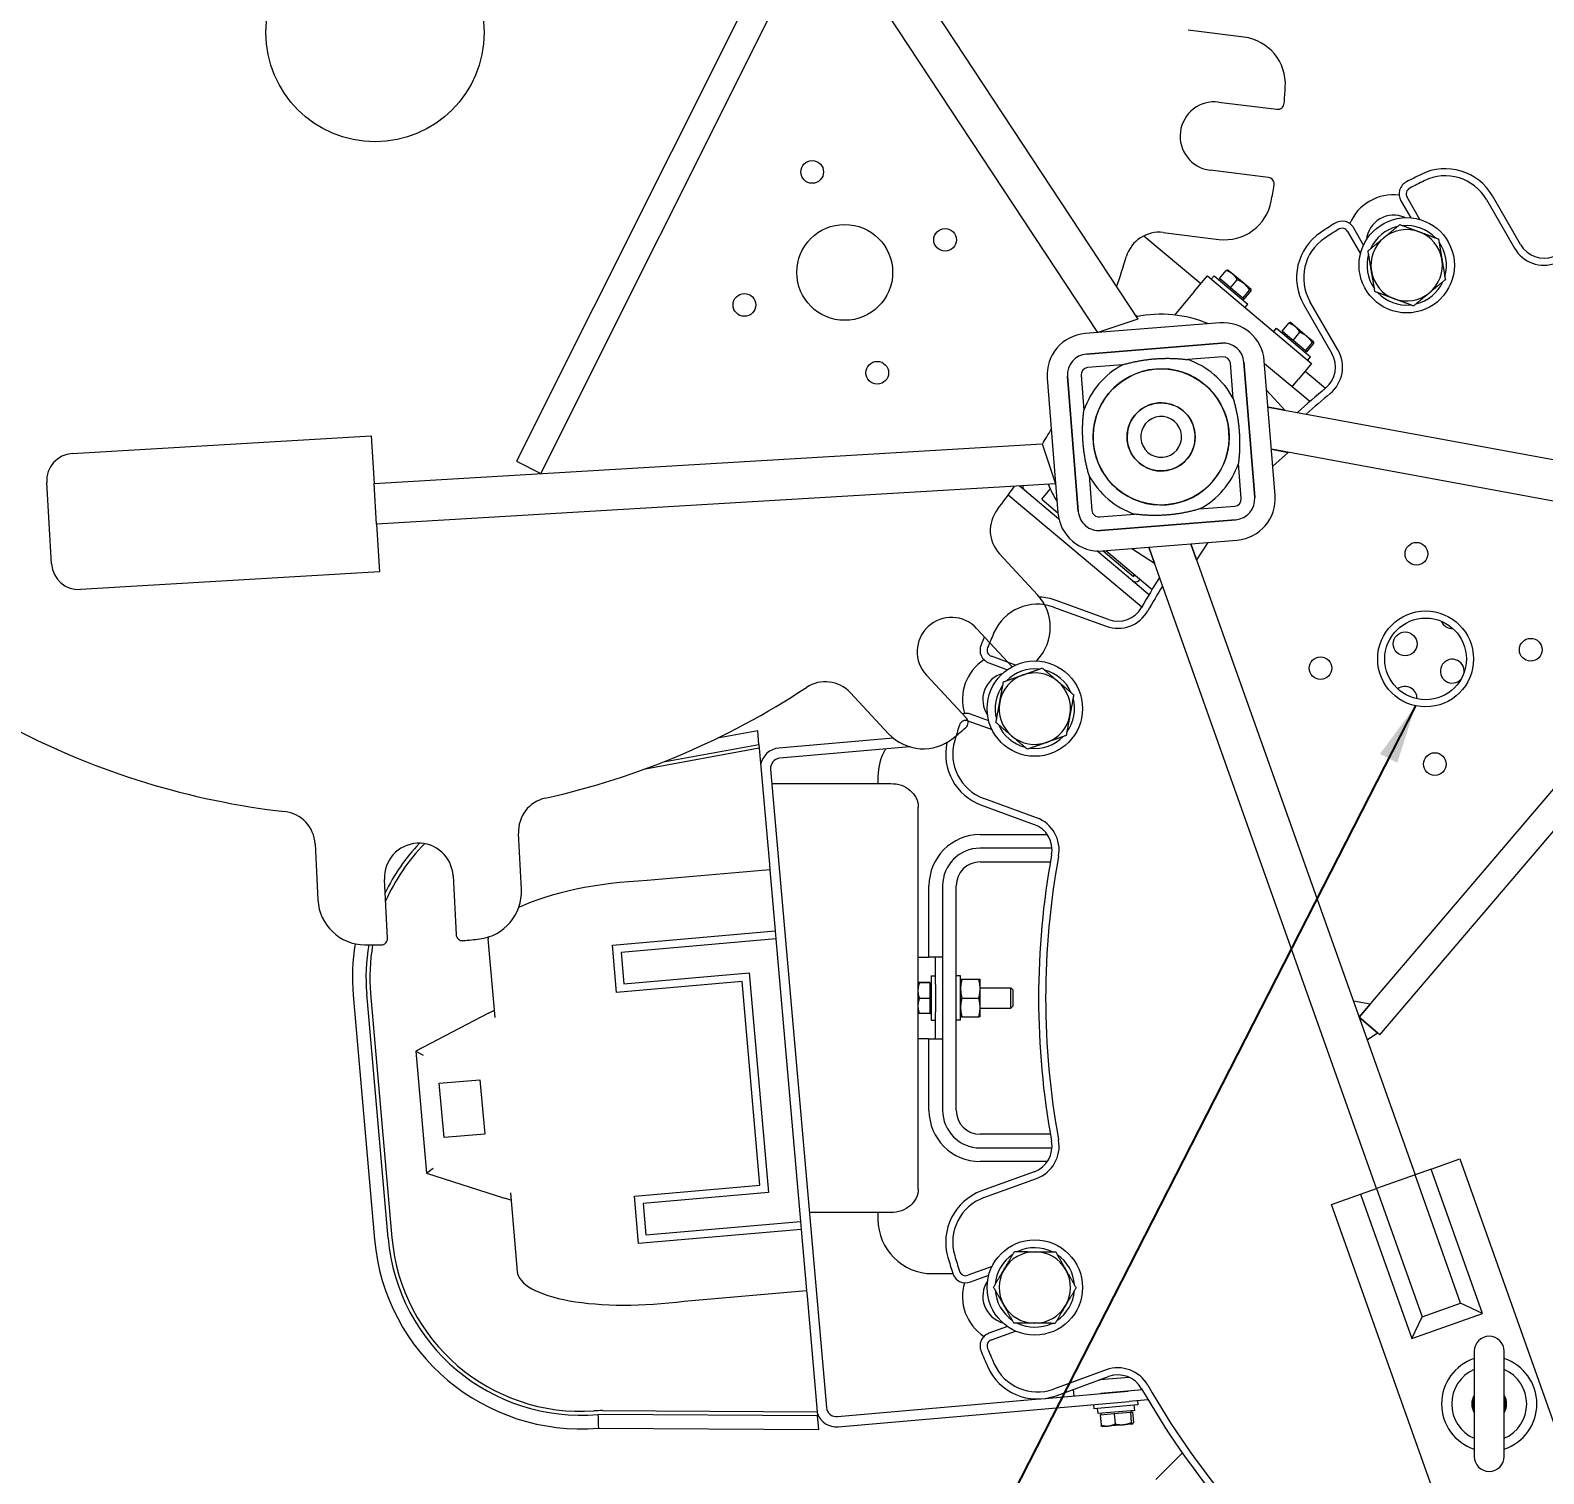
# Model space of a CAD drawing. Header units: inches. Extents: x 14 to 368, y 5 to 236.
# Drawn here: x 41.94 to 69.73, y 177.43 to 203.92 of the extents above; entities that cross this region are included whole.
import ezdxf

# ---------------------------------------------------------------- set-up
doc = ezdxf.new("R2010")
doc.units = ezdxf.units.IN
doc.header["$LTSCALE"] = 11
doc.header["$MEASUREMENT"] = 0
for name, color, linetype, lineweight in [('Dimension (ANSI)', 7, 'Continuous', 25), ('Symbol (ANSI)', 7, 'Continuous', 25), ('Visible', 7, 'Continuous', 18)]:
    doc.layers.add(name, color=color, linetype=linetype, lineweight=lineweight)
doc.styles.add('MEMCOR Medium', font='arial.ttf')
doc.dimstyles.new('Default (ANSI)', dxfattribs={"dimscale": 11, "dimtxt": 0.15, "dimasz": 0.098425, "dimexe": 0.125, "dimexo": 0.0625, "dimgap": 0.031496, "dimtad": 0, "dimtih": 1, "dimtoh": 1, "dimdec": 4, "dimrnd": 1e-08, "dimzin": 3, "dimdsep": 46, "dimlunit": 5, "dimtxsty": 'MEMCOR Medium', "dimcen": 0.09, "dimdle": 0.393701, "dimclrd": 256, "dimclre": 256, "dimclrt": 256, "dimadec": 0, "dimazin": 1, "dimtfac": 0.8, "dimtofl": 0, "dimtmove": 0, "dimatfit": 3, "dimfxl": 1, "dimfrac": 1, "dimtolj": 1, "dimtzin": 4, "dimlwd": -1, "dimlwe": -1, "dimarcsym": 0})
doc.dimstyles.new('Default (ANSI)$7', dxfattribs={"dimscale": 11, "dimtxt": 0.15, "dimasz": 0.098425, "dimexe": 0.125, "dimexo": 0.0625, "dimgap": 0.031496, "dimtad": 0, "dimtih": 1, "dimtoh": 1, "dimdec": 4, "dimrnd": 1e-08, "dimzin": 3, "dimdsep": 46, "dimlunit": 5, "dimtxsty": 'MEMCOR Medium', "dimcen": 0.09, "dimdle": 0.393701, "dimclrd": 256, "dimclre": 256, "dimclrt": 256, "dimadec": 0, "dimazin": 1, "dimtfac": 0.8, "dimtofl": 0, "dimtmove": 0, "dimatfit": 3, "dimfxl": 1, "dimfrac": 1, "dimtolj": 1, "dimtzin": 4, "dimlwd": -1, "dimlwe": -1, "dimarcsym": 0})

# ---------------------------------------------------------------- blocks, each defined once
blk = doc.blocks.new('*D26')
at = {"layer": 'Defpoints', "color": 0, "transparency": 16777216}
for p in [(84.92, 222.192), (62.545, 196.593)]:
    blk.add_point(p, dxfattribs=at)
at = {"layer": 'Dimension (ANSI)', "transparency": 16777216}
for p, q in [((91.865, 230.138), (85.633, 223.008)), ((93.32, 230.138), (91.865, 230.138))]:
    blk.add_line(p, q, dxfattribs=at)
blk.add_solid([(85.497, 223.126), (85.769, 222.889), (84.92, 222.192)], dxfattribs=at)
at = {"layer": 'Dimension (ANSI)', "transparency": 16777216, "char_height": 1.65, "attachment_point": 1, "style": 'MEMCOR Medium'}
for s, insert in [('\\A1; \\fArial|b0|i0;R34 in', (107.875, 232.171)), ('\\A1;[R863.6 mm]{\\P\\fArial|b0|i0;RADIAL CLEARANCE REQUIRED}', (93.667, 229.792))]:
    blk.add_mtext(s, dxfattribs=dict(at, insert=insert))

msp = doc.modelspace()

# ---------------------------------------------------------------- linework, layer by layer
at = {"layer": 'Visible'}
for p, q in [((55.406316, 209.04141), (62.281943, 198.613088)), ((61.545172, 198.368029), (54.780164, 208.628573)), ((56.022635, 206.289932), (50.873004, 196.007359)), ((51.320073, 195.783462), (56.469704, 206.066035)), ((64.225735, 203.791299), (63.205552, 203.917175)), ((63.762774, 202.599018), (64.832734, 202.467)), ((64.678438, 201.216483), (63.608478, 201.348501)), ((67.110383, 200.788131), (67.290385, 200.476358)), ((67.45839, 200.445365), (67.222967, 200.853131)), ((68.679139, 200.810966), (69.193098, 199.920762)), ((69.305682, 199.985762), (68.791722, 200.875966)), ((62.392278, 200.145344), (63.43685, 199.268845)), ((62.747561, 200.205323), (63.767744, 200.079447)), ((66.131775, 200.223131), (66.367198, 199.815365)), ((66.42436, 199.976358), (66.244358, 200.288131)), ((63.314938, 199.123556), (63.555983, 199.410822)), ((63.555983, 199.410822), (65.471094, 197.803853)), ((63.627992, 199.3504), (63.679415, 199.411684)), ((63.679415, 199.411684), (64.301443, 198.88974)), ((63.791242, 199.35049), (63.77517, 199.331336)), ((63.780158, 199.35979), (63.904154, 199.507562)), ((63.881222, 199.274988), (63.780158, 199.35979)), ((63.982285, 199.190186), (63.881222, 199.274988)), ((63.93137, 199.517487), (63.929843, 199.517757)), ((64.021349, 199.441986), (63.93137, 199.517487)), ((63.982285, 199.190186), (64.10628, 199.337957)), ((64.235584, 199.262222), (64.021349, 199.441986)), ((64.360863, 199.1571), (64.235584, 199.262222)), ((63.314938, 199.123556), (62.952078, 198.691116)), ((64.095456, 199.095224), (63.982285, 199.190186)), ((64.208627, 199.000262), (64.095456, 199.095224)), ((64.221759, 198.989243), (64.205687, 198.970089)), ((64.208627, 199.000262), (64.332623, 199.148034)), ((64.220735, 198.990102), (64.208627, 199.000262)), ((64.232843, 198.979943), (64.220735, 198.990102)), ((64.232843, 198.979943), (64.356838, 199.127714)), ((64.361887, 199.156241), (64.360863, 199.1571)), ((64.361887, 199.156241), (64.362417, 199.154783)), ((64.25002, 198.828457), (64.301443, 198.88974)), ((65.32762, 198.875966), (65.84158, 197.985762)), ((65.954163, 198.050762), (65.440204, 198.940966)), ((63.783854, 198.546902), (61.311733, 198.349377)), ((62.281943, 198.613088), (61.545172, 198.368029)), ((62.224282, 198.700544), (62.270531, 198.661736)), ((64.777058, 198.386219), (64.828481, 198.447503)), ((64.828481, 198.447503), (65.450509, 197.925559)), ((64.929225, 198.395609), (65.05322, 198.54338)), ((65.080437, 198.553306), (65.078909, 198.553575)), ((65.170416, 198.477804), (65.080437, 198.553306)), ((65.384651, 198.29804), (65.170416, 198.477804)), ((61.336616, 197.97517), (63.818706, 198.173492)), ((63.818706, 198.173492), (61.336616, 197.97517)), ((64.940309, 198.386308), (64.924237, 198.367154)), ((65.030288, 198.310807), (64.929225, 198.395609)), ((65.131352, 198.226004), (65.030288, 198.310807)), ((65.131352, 198.226004), (65.255347, 198.373776)), ((65.244523, 198.131042), (65.131352, 198.226004)), ((65.357694, 198.036081), (65.481689, 198.183852)), ((65.38191, 198.015761), (65.505905, 198.163533)), ((65.50993, 198.192919), (65.384651, 198.29804)), ((65.510954, 198.192059), (65.50993, 198.192919)), ((65.510954, 198.192059), (65.511484, 198.190602)), ((63.838618, 197.924286), (63.195147, 197.872872)), ((65.357694, 198.036081), (65.244523, 198.131042)), ((65.370826, 198.025062), (65.354754, 198.005908)), ((65.369802, 198.025921), (65.357694, 198.036081)), ((65.38191, 198.015761), (65.369802, 198.025921)), ((65.399086, 197.864275), (65.450509, 197.925559)), ((61.999998, 197.777378), (61.356528, 197.725964)), ((64.029973, 197.161583), (63.978559, 197.805053)), ((64.227765, 197.824965), (64.426086, 195.342876)), ((64.426086, 195.342876), (64.227765, 197.824965)), ((64.799497, 195.377727), (64.601971, 197.849849)), ((65.435192, 197.102509), (64.606098, 197.798201)), ((65.471094, 197.803853), (65.230049, 197.516587)), ((65.351961, 197.661876), (65.725143, 197.348739)), ((60.614679, 197.53126), (60.812204, 195.059138)), ((61.186411, 195.084022), (60.988089, 197.566111)), ((60.988089, 197.566111), (61.186411, 195.084022)), ((61.237295, 197.586023), (61.288709, 196.942553)), ((65.110916, 197.374609), (65.230049, 197.516587)), ((64.644923, 197.312291), (64.977148, 196.944201)), ((64.669813, 197.000783), (76.954317, 194.739127)), ((64.977148, 196.944201), (64.669813, 197.000783)), ((42.713889, 196.149038), (48.20422, 196.475009)), ((48.20422, 196.475009), (48.256079, 195.601547)), ((48.256079, 195.601547), (60.524475, 196.329944)), ((60.524475, 196.329944), (60.769534, 195.593173)), ((76.818519, 194.001523), (64.731655, 196.226793)), ((64.731655, 196.226793), (65.03899, 196.170211)), ((50.873004, 196.007359), (51.320073, 195.783462)), ((64.176881, 195.322964), (64.125467, 195.966434)), ((64.756545, 195.915286), (65.03899, 196.170211)), ((61.384203, 195.747404), (61.435617, 195.103934)), ((42.333302, 194.12292), (42.244401, 195.620283)), ((48.30053, 194.852866), (48.256079, 195.601547)), ((60.769534, 195.593173), (48.30053, 194.852866)), ((62.350508, 193.327006), (59.89729, 195.3855)), ((60.195754, 195.47529), (60.102467, 195.553568)), ((60.830734, 194.942479), (60.195754, 195.47529)), ((60.514971, 195.310089), (60.671282, 195.496373)), ((60.514971, 195.310089), (60.812072, 195.060792)), ((63.414177, 195.131609), (64.057648, 195.183023)), ((48.30053, 194.852866), (48.352389, 193.979404)), ((61.575558, 194.984701), (62.219028, 195.036115)), ((64.07756, 194.933817), (61.59547, 194.735495)), ((61.59547, 194.735495), (64.07756, 194.933817)), ((61.630322, 194.362085), (64.102443, 194.55961)), ((66.341639, 185.803713), (73.799863, 194.557278)), ((60.439251, 193.556467), (59.738657, 194.308655)), ((62.178849, 193.811276), (61.523626, 194.361074)), ((61.643504, 194.363138), (62.201686, 193.894767)), ((61.694257, 194.367193), (62.542648, 193.655309)), ((62.16788, 194.405036), (62.584053, 194.135475)), ((66.662987, 182.660405), (62.479387, 194.429926)), ((62.479387, 194.429926), (62.584053, 194.135475)), ((63.253378, 194.491769), (67.36967, 182.911603)), ((63.358043, 194.197318), (63.253378, 194.491769)), ((63.564885, 194.516658), (63.358043, 194.197318)), ((48.352389, 193.979404), (42.862057, 193.653433)), ((66.722228, 185.479442), (74.180453, 194.233007)), ((62.470644, 193.566431), (62.178849, 193.811276)), ((62.201686, 193.894767), (62.224653, 193.922138)), ((62.316619, 193.844969), (62.297022, 193.821615)), ((61.743382, 193.101719), (60.777454, 193.453289)), ((62.483229, 193.555871), (62.470644, 193.566431)), ((60.732991, 193.331128), (61.698919, 192.979559)), ((59.318219, 192.940713), (59.973427, 192.237254)), ((60.032847, 192.26638), (59.590396, 192.427419)), ((59.130982, 191.293052), (58.396205, 192.081941)), ((59.545933, 192.305259), (59.884226, 192.18213)), ((57.001884, 191.759602), (57.702477, 191.007414)), ((59.15945, 191.243406), (59.601901, 191.082367)), ((59.542206, 191.242438), (59.203913, 191.365566)), ((55.298978, 191.061), (54.559022, 190.925782)), ((55.320863, 190.810859), (55.298978, 191.061)), ((57.787971, 190.927212), (55.689491, 190.743618)), ((55.327113, 190.739419), (53.203144, 190.35129)), ((53.570839, 190.491064), (55.320863, 190.810859)), ((55.320863, 190.810859), (55.327113, 190.739419)), ((55.327113, 190.739419), (55.513131, 188.613223)), ((58.093599, 190.765734), (55.705833, 190.556832)), ((58.769741, 190.824889), (58.725818, 190.821046)), ((55.535388, 190.353704), (56.559894, 178.643549)), ((55.558283, 190.092013), (57.746269, 190.092013)), ((57.506769, 190.217616), (57.506769, 190.092013)), ((60.419764, 189.465109), (59.453836, 189.816678)), ((58.246269, 186.437602), (58.246269, 189.660257)), ((59.409373, 189.694518), (60.375301, 189.342949)), ((47.171634, 188.983054), (47.224823, 187.956512)), ((50.959813, 188.150036), (50.906624, 189.176578)), ((59.384269, 189.155116), (60.617169, 189.155116)), ((60.703265, 188.905116), (59.384269, 188.905116)), ((55.52224, 188.509108), (53.272392, 188.312272)), ((55.513131, 188.613223), (55.52224, 188.509108)), ((55.52224, 188.509108), (55.620289, 187.388399)), ((59.384269, 188.655116), (60.673171, 188.655116)), ((48.502726, 187.257098), (48.446942, 188.333728)), ((49.705254, 188.398926), (49.761038, 187.322296)), ((58.444269, 186.905116), (58.444269, 188.215116)), ((58.694269, 188.215116), (58.694269, 184.095116)), ((58.944269, 184.095116), (58.944269, 188.215116)), ((52.631705, 187.126931), (55.620289, 187.388399)), ((55.620289, 187.388399), (55.633108, 187.241879)), ((50.475643, 185.798537), (50.349447, 187.240968)), ((52.707966, 186.255261), (52.631705, 187.126931)), ((55.633108, 187.241879), (52.791043, 186.993231)), ((55.633108, 187.241879), (56.086833, 182.055779)), ((52.791043, 186.993231), (52.841667, 186.414599)), ((58.246269, 186.905116), (58.434269, 186.905116)), ((58.564269, 186.905116), (58.434269, 186.905116)), ((58.694269, 186.905116), (58.564269, 186.905116)), ((58.564269, 186.405116), (58.564269, 186.905116)), ((52.841667, 186.414599), (55.145367, 186.616146)), ((55.145367, 186.616146), (55.497844, 182.587311)), ((58.484269, 186.561116), (58.484269, 185.749116)), ((58.484269, 186.561116), (58.564269, 186.561116)), ((59.024269, 186.561116), (58.944269, 186.561116)), ((59.024269, 185.749116), (59.024269, 186.561116)), ((59.049084, 186.499116), (59.358453, 186.499116)), ((59.383269, 186.327116), (59.383269, 186.499116)), ((47.870972, 186.208477), (48.263173, 181.725601)), ((48.512222, 181.74739), (48.120021, 186.230266)), ((48.191149, 186.236489), (48.58335, 181.753613)), ((55.011666, 186.456809), (52.707966, 186.255261)), ((55.338506, 182.721011), (55.011666, 186.456809)), ((58.241265, 186.436116), (58.241305, 186.436185)), ((58.241265, 186.436116), (58.241265, 186.436048)), ((58.241265, 186.436048), (58.241265, 186.290205)), ((58.241265, 186.290205), (58.241265, 186.009274)), ((58.459265, 186.439632), (58.266363, 186.439632)), ((58.459265, 186.432463), (58.266363, 186.432463)), ((58.459265, 186.439632), (58.459265, 186.436048)), ((58.459265, 186.436116), (58.484269, 186.436116)), ((58.459265, 186.436048), (58.459265, 186.432463)), ((58.459265, 186.432463), (58.459265, 186.290205)), ((58.459265, 186.290205), (58.459265, 186.147948)), ((58.564269, 186.405116), (58.564269, 185.905116)), ((59.383269, 186.342616), (59.945925, 186.342616)), ((59.383269, 185.983116), (59.383269, 186.327116)), ((59.945925, 185.967616), (59.945925, 186.342616)), ((59.984269, 186.304276), (59.945925, 186.342616)), ((59.984269, 186.304276), (59.984269, 186.005956)), ((50.355729, 185.876871), (50.463841, 185.933438)), ((58.241265, 186.009274), (58.241265, 185.874116)), ((58.459265, 186.147948), (58.266363, 186.147948)), ((58.459265, 186.147948), (58.459265, 186.009274)), ((58.459265, 186.009274), (58.459265, 185.870601)), ((59.049084, 186.155116), (59.358453, 186.155116)), ((59.383269, 185.811116), (59.383269, 185.983116)), ((59.383269, 185.967616), (59.945925, 185.967616)), ((59.984269, 186.005956), (59.945925, 185.967616)), ((66.544308, 186.041582), (66.236973, 186.098164)), ((66.544308, 186.041582), (66.341639, 185.803713)), ((50.355729, 185.876871), (49.024021, 185.180083)), ((58.241265, 185.874116), (58.241305, 185.874048)), ((58.246269, 182.649976), (58.246269, 185.872631)), ((58.459265, 185.870601), (58.266363, 185.870601)), ((58.459265, 185.874116), (58.484269, 185.874116)), ((58.484269, 185.749116), (58.564269, 185.749116)), ((58.564269, 185.405116), (58.564269, 185.905116)), ((59.024269, 185.749116), (58.944269, 185.749116)), ((59.049084, 185.811116), (59.358453, 185.811116)), ((66.722228, 185.479442), (66.341639, 185.803713)), ((66.341639, 185.803713), (66.678036, 185.517096)), ((58.434269, 185.405116), (58.246269, 185.405116)), ((58.434269, 185.405116), (58.564269, 185.405116)), ((58.444269, 184.095116), (58.444269, 185.405116)), ((58.564269, 185.405116), (58.694269, 185.405116)), ((66.489658, 185.387297), (66.678036, 185.517096)), ((49.024021, 185.180083), (49.220122, 182.938645)), ((49.024021, 185.180083), (49.155808, 185.107961)), ((49.452066, 184.590144), (50.199212, 184.655511)), ((49.539222, 183.59395), (49.452066, 184.590144)), ((50.199212, 184.655511), (50.286368, 183.659317)), ((50.286368, 183.659317), (49.539222, 183.59395)), ((60.673171, 183.655116), (59.384269, 183.655116)), ((59.384269, 183.405116), (60.703265, 183.405116)), ((60.617169, 183.155116), (59.384269, 183.155116)), ((67.664121, 183.016269), (68.194132, 183.204667)), ((68.194132, 183.204667), (70.036248, 178.022331)), ((49.220122, 182.938645), (49.337383, 183.032555)), ((49.220122, 182.938645), (50.652594, 182.483691)), ((60.375301, 182.967284), (59.409373, 182.615715)), ((67.36967, 182.911603), (66.662987, 182.660405)), ((67.664121, 183.016269), (67.36967, 182.911603)), ((68.206995, 180.555995), (67.36967, 182.911603)), ((68.606112, 180.36621), (67.664121, 183.016269)), ((53.034806, 182.519463), (55.338506, 182.721011)), ((55.497844, 182.587311), (53.194144, 182.385763)), ((59.453836, 182.493555), (60.419764, 182.845124)), ((66.368537, 182.55574), (66.662987, 182.660405)), ((66.662987, 182.660405), (67.500313, 180.304798)), ((50.768886, 182.446757), (50.652594, 182.483691)), ((50.757084, 182.581658), (50.88328, 181.139227)), ((53.111067, 181.647793), (53.034806, 182.519463)), ((53.194144, 182.385763), (53.244768, 181.807131)), ((65.838525, 182.367341), (66.368537, 182.55574)), ((67.680641, 177.185005), (65.838525, 182.367341)), ((66.368537, 182.55574), (67.310528, 179.905681)), ((53.244768, 181.807131), (56.086833, 182.055779)), ((56.086833, 182.055779), (56.099652, 181.90926)), ((57.746269, 182.21822), (56.247151, 182.21822)), ((57.506769, 182.21822), (57.506769, 182.097616)), ((56.099652, 181.90926), (53.111067, 181.647793)), ((56.099652, 181.90926), (56.197697, 180.788599)), ((59.601901, 181.227866), (59.15945, 181.066827)), ((58.506769, 181.097616), (58.882229, 181.097616)), ((59.203913, 180.944667), (59.542206, 181.067795)), ((53.947849, 180.591763), (56.197697, 180.788599)), ((56.197697, 180.788599), (56.20681, 180.684436)), ((56.20681, 180.684436), (56.392828, 178.55824)), ((67.310528, 179.905681), (68.606112, 180.36621)), ((67.500313, 180.304798), (68.206995, 180.555995)), ((68.606112, 180.36621), (68.206995, 180.555995)), ((59.884226, 180.128103), (59.545933, 180.004974)), ((67.310528, 179.905681), (67.500313, 180.304798)), ((59.590396, 179.882814), (60.032847, 180.043853)), ((68.456017, 179.671483), (68.456017, 177.74235)), ((69.007198, 177.74235), (69.007198, 179.671483)), ((61.698919, 179.330674), (60.732991, 178.979105)), ((60.777454, 178.856944), (61.743382, 179.208514)), ((61.094438, 178.972317), (61.104879, 178.852968)), ((61.566926, 179.144289), (61.581193, 179.145537)), ((62.12324, 179.19296), (61.581193, 179.145537)), ((56.763022, 178.473105), (60.466549, 178.797121)), ((56.779364, 178.286318), (62.117416, 178.753337)), ((60.578355, 178.806903), (62.101074, 178.940124)), ((61.463912, 178.696163), (61.470884, 178.616467)), ((62.362071, 178.9629), (61.602982, 178.896489)), ((62.465833, 178.78382), (62.117416, 178.753337)), ((62.272822, 178.766934), (62.279795, 178.687238)), ((56.399078, 178.4868), (52.365137, 178.511852)), ((52.45001, 178.582727), (56.392828, 178.55824)), ((56.392828, 178.55824), (56.399078, 178.4868)), ((56.420963, 178.236659), (56.399078, 178.4868)), ((62.279795, 178.687238), (61.470884, 178.616467)), ((61.548077, 178.528862), (61.539885, 178.622504)), ((62.222238, 178.587843), (61.548077, 178.528862)), ((61.587668, 178.507226), (61.716351, 178.518485)), ((61.587668, 178.507226), (61.60448, 178.315058)), ((61.605781, 178.508811), (61.603601, 178.53372)), ((61.716351, 178.518485), (61.845035, 178.529743)), ((61.845035, 178.529743), (61.994057, 178.542781)), ((61.845035, 178.529743), (61.861848, 178.337575)), ((61.994057, 178.542781), (62.143079, 178.555818)), ((62.143079, 178.555818), (62.163417, 178.557598)), ((62.143079, 178.555818), (62.159891, 178.36365)), ((62.163417, 178.557598), (62.183755, 178.559377)), ((62.165642, 178.557792), (62.163463, 178.582701)), ((62.183755, 178.559377), (62.200567, 178.367209)), ((62.222238, 178.587843), (62.214046, 178.681486)), ((52.374983, 178.261786), (56.420963, 178.236659)), ((61.624781, 178.29164), (61.622424, 178.292739)), ((61.624781, 178.29164), (61.735351, 178.301314)), ((61.735351, 178.301314), (62.013057, 178.32561)), ((62.013057, 178.32561), (62.182417, 178.340427)), ((62.182417, 178.340427), (62.184642, 178.340622)), ((62.184642, 178.340622), (62.186772, 178.342113)), ((62.607039, 177.316282), (63.09619, 177.805433))]:
    msp.add_line(p, q, dxfattribs=at)
for centre, radius in [((62.544781, 196.592782), 34), ((48.272508, 203.875522), 2.005), ((56.300114, 201.31698), 0.2085), ((67.216408, 199.604491), 0.875), ((56.897568, 199.474017), 0.88), ((58.74053, 200.071471), 0.2085), ((55.054606, 198.876563), 0.2085), ((57.495022, 197.631055), 0.2085), ((62.707088, 196.454494), 1.25), ((62.707088, 196.454494), 0.625), ((67.394408, 194.309116), 0.2085), ((67.563408, 192.379116), 0.88), ((67.563408, 192.379116), 0.75), ((67.187408, 192.655116), 0.21875), ((69.493408, 192.548116), 0.2085), ((60.387981, 191.466689), 0.875), ((65.633408, 192.210116), 0.2085), ((67.732408, 190.449116), 0.2085), ((60.387981, 180.843544), 0.875)]:
    msp.add_circle(centre, radius, dxfattribs=at)
for centre, radius, start, end in [((64.119197, 202.927847), 0.87, 356.5776304, 82.9660563), ((48.272508, 203.875522), 16.745, 355.5517059, 356.5776304), ((63.685626, 201.97376), 0.63, 82.9660563, 262.9660563), ((64.847429, 202.586097), 0.12, 262.9660563, 355.5517059), ((64.663743, 201.097386), 0.12, 350.3804068, 82.9660563), ((74.981408, 186.155116), 16.875, 116.3884259, 117.4143504), ((67.925697, 200.375966), 1, 30, 116.3884259), ((67.925697, 200.375966), 0.87, 30, 116.3884259), ((48.272508, 203.875522), 16.745, 349.3544822, 350.3804068), ((67.32689, 200.913131), 0.25, 117.4143504, 210), ((67.32689, 200.913131), 0.12, 117.4143504, 210), ((74.981408, 186.155116), 16.745, 116.3884259, 117.4143504), ((63.874282, 200.942899), 0.87, 262.9660563, 349.3544822), ((66.974144, 200.024103), 0.875, 83.2028105, 156.7971895), ((74.981408, 186.155116), 16.875, 122.5856496, 123.6115741), ((66.027851, 200.163131), 0.25, 30, 122.5856496), ((66.974144, 200.024103), 0.5, 65.4263999, 174.5736001), ((62.670413, 199.580065), 0.63, 82.9660563, 163.3881021), ((66.193646, 199.375966), 1, 123.6115741, 210), ((66.193646, 199.375966), 0.87, 123.6115741, 210), ((74.981408, 186.155116), 16.745, 122.5856496, 123.6115741), ((66.027851, 200.163131), 0.12, 30, 122.5856496), ((67.216408, 199.604491), 0.7295, 103.6274338, 155.5091511), ((67.216408, 199.604491), 0.656, 129.5682924, 189.5682924), ((67.216408, 199.604491), 0.656, 69.5682924, 129.5682924), ((67.216408, 199.604491), 0.7295, 43.6274338, 95.5091511), ((67.216408, 199.604491), 0.656, 9.5682924, 69.5682924), ((67.216408, 199.604491), 0.7295, 343.6274338, 35.5091511), ((69.738694, 200.235762), 0.63, 210, 290.4220458), ((69.738694, 200.235762), 0.5, 210, 290.4220458), ((48.272508, 203.875522), 14.395, 341.0797516, 343.3881021), ((67.216408, 199.604491), 0.7295, 163.6274338, 215.5091511), ((67.216408, 199.604491), 0.656, 309.5682924, 9.5682924), ((67.216408, 199.604491), 0.656, 189.5682924, 249.5682924), ((67.216408, 199.604491), 0.7295, 283.6274338, 335.5091511), ((67.216408, 199.604491), 0.7295, 223.6274338, 275.5091511), ((67.216408, 199.604491), 0.656, 249.5682924, 309.5682924), ((62.707088, 196.454494), 2.25, 67.302248, 101.6614753), ((63.844386, 197.789317), 0.76, 4.5682924, 94.5682924), ((61.372265, 197.591792), 0.76, 94.5682924, 184.5682924), ((48.272508, 203.875522), 14.395, 337.514965, 337.5503288), ((63.848972, 197.794699), 0.38, 4.5682924, 94.5682924), ((63.848972, 197.794699), 0.38, 4.5682924, 94.5682924), ((61.366882, 197.596377), 0.38, 94.5682924, 184.5682924), ((61.366882, 197.596377), 0.38, 94.5682924, 184.5682924), ((62.707088, 196.454494), 1.5, 28.1247567, 71.0118281), ((63.848972, 197.794699), 0.13, 4.5682924, 94.5682924), ((65.408567, 197.735762), 0.5, 309.5779542, 30), ((65.408567, 197.735762), 0.63, 309.5779542, 30), ((61.366882, 197.596377), 0.13, 94.5682924, 184.5682924), ((62.707088, 196.454494), 1.5, 118.1247567, 161.0118281), ((62.707088, 196.454494), 1.25, 4.5682924, 184.5682924), ((74.981408, 186.155116), 14.525, 129.5779542, 132.2813371), ((62.707088, 196.454494), 0.625, 4.5682924, 184.5682924), ((74.981408, 186.155116), 14.395, 129.5779542, 131.8863047), ((62.707088, 196.454494), 0.375, 4.5682924, 184.5682924), ((48.272508, 203.875522), 14.395, 328.3528125, 329.6097013), ((62.707088, 196.454494), 1.25, 184.5682924, 4.5682924), ((62.707088, 196.454494), 0.625, 184.5682924, 4.5682924), ((62.707088, 196.454494), 0.375, 184.5682924, 4.5682924), ((42.743522, 195.649917), 0.5, 93.3977639, 183.3977639), ((62.707088, 196.454494), 1.5, 298.1247567, 341.0118281), ((62.707088, 196.454494), 1.5, 208.1247567, 251.0118281), ((48.272508, 203.875522), 14.395, 322.5440105, 324.6564979), ((60.249671, 195.539546), 0.08388, 167.6810754, 230), ((62.707088, 196.454494), 2.25, 202.7332681, 211.8343369), ((64.041911, 195.317196), 0.76, 274.5682924, 4.5682924), ((60.199664, 194.738041), 0.63, 142.5440105, 222.9660563), ((61.565204, 195.114288), 0.13, 184.5682924, 274.5682924), ((64.047294, 195.31261), 0.13, 274.5682924, 4.5682924), ((64.047294, 195.31261), 0.38, 274.5682924, 4.5682924), ((64.047294, 195.31261), 0.38, 274.5682924, 4.5682924), ((61.56979, 195.11967), 0.76, 184.5682924, 274.5682924), ((61.565204, 195.114288), 0.38, 184.5682924, 274.5682924), ((61.565204, 195.114288), 0.38, 184.5682924, 274.5682924), ((42.832423, 194.152554), 0.5, 183.3977639, 273.3977639), ((62.232766, 193.875532), 0.08388, 230, 320), ((74.981408, 186.155116), 14.525, 147.8992947, 150.4220458), ((74.981408, 186.155116), 14.395, 148.3095585, 150.4220458), ((59.802622, 192.963506), 0.87, 316.5776304, 42.9660563), ((60.435433, 192.513596), 1, 70, 87.597279), ((60.435433, 192.513596), 0.87, 70, 156.3884259), ((61.914392, 193.571566), 0.63, 250, 330.4220458), ((61.914392, 193.571566), 0.5, 250, 330.4220458), ((58.857212, 192.511327), 0.63, 42.9660572, 222.9660563), ((68.053408, 193.155116), 0.21875, 202.4134788, 273.046345), ((59.631438, 192.540182), 0.25, 157.4143504, 250), ((74.981408, 186.155116), 16.875, 156.8663101, 157.4143504), ((74.981408, 186.155116), 16.745, 156.3884259, 157.4143504), ((59.932675, 191.632407), 0.875, 123.2028105, 196.7971895), ((59.631438, 192.540182), 0.12, 157.4143504, 250), ((48.272508, 203.875522), 16.745, 316.4638783, 316.5776304), ((68.053408, 192.155116), 0.21875, 353.2780039, 317.5876535), ((59.932675, 191.632407), 0.5, 105.4263999, 214.5736001), ((60.387981, 191.466689), 0.656, 109.5682924, 169.5682924), ((60.387981, 191.466689), 0.7295, 83.6274338, 135.5091511), ((60.387981, 191.466689), 0.656, 49.5682924, 109.5682924), ((60.387981, 191.466689), 0.7295, 23.6274338, 75.5091511), ((48.272508, 203.875522), 14.395, 282.5440105, 303.3881021), ((56.540876, 191.330216), 0.63, 42.9660563, 123.3881021), ((60.387981, 191.466689), 0.7295, 143.6274338, 195.5091511), ((60.387981, 191.466689), 0.656, 349.5682924, 49.5682924), ((67.187408, 191.655116), 0.21875, 357.5666878, 127.544267), ((60.387981, 191.466689), 0.656, 169.5682924, 229.5682924), ((60.387981, 191.466689), 0.7295, 323.6274338, 15.5091511), ((59.118408, 191.130643), 0.12, 70, 162.5856496), ((59.118408, 191.130643), 0.25, 70, 104.3084256), ((59.043171, 191.211264), 0.12, 310.3804068, 42.9660563), ((60.387981, 191.466689), 0.656, 289.5682924, 349.5682924), ((48.272508, 203.875522), 14.395, 242.5440105, 263.3881021), ((58.339106, 191.600376), 0.87, 222.9660563, 309.3544822), ((48.272508, 203.875522), 16.745, 309.3544822, 310.3804068), ((74.981408, 186.155116), 16.745, 162.5856496, 163.6115741), ((60.387981, 191.466689), 0.7295, 203.6274338, 255.5091511), ((60.387981, 191.466689), 0.656, 229.5682924, 289.5682924), ((60.387981, 191.466689), 0.7295, 263.6274338, 315.5091511), ((55.722175, 190.370045), 0.375, 95, 169.5022947), ((58.506769, 190.217616), 1, 149.4056939, 180), ((59.751393, 190.634211), 1, 167.7112854, 250), ((59.751393, 190.634211), 0.87, 163.6115741, 250), ((55.722175, 190.370045), 0.1875, 95, 185), ((51.53578, 189.209177), 0.63, 102.5440105, 182.9660563), ((46.542478, 188.950455), 0.63, 2.9660563, 83.3881021), ((60.204291, 188.873103), 0.5, 349.5779542, 70), ((60.204291, 188.873103), 0.63, 349.5779542, 70), ((49.076098, 188.366327), 0.63, 2.9660563, 182.9660563), ((51.665508, 186.540456), 3.559031, 136.3699356, 154.25511), ((51.665508, 186.540456), 3.48763, 135.4391897, 156.4757482), ((59.384269, 188.215116), 0.94, 90, 180), ((59.384269, 188.215116), 0.69, 90, 180), ((74.981408, 186.155116), 14.525, 169.5779542, 190.4220458), ((74.981408, 186.155116), 14.395, 169.5779542, 190.4220458), ((59.384269, 188.215116), 0.44, 90, 180), ((50.090978, 188.105018), 0.87, 276.5776304, 2.9660563), ((48.093658, 188.00153), 0.87, 182.9660563, 269.3544822), ((49.880877, 187.328505), 0.12, 182.9660563, 275.5517059), ((51.665508, 186.540456), 3.809031, 170.760621, 185), ((48.272508, 203.875522), 16.745, 269.3544822, 270.3804068), ((51.665508, 186.540456), 3.559031, 170.4499956, 185), ((51.665508, 186.540456), 3.48763, 170.2583961, 185), ((48.382887, 187.250889), 0.12, 270.3804068, 2.9660563), ((48.272508, 203.875522), 16.745, 275.5517059, 276.5776304), ((59.384269, 184.095116), 0.94, 180, 270), ((59.384269, 184.095116), 0.69, 180, 270), ((59.384269, 184.095116), 0.44, 180, 270), ((60.204291, 183.43713), 0.5, 290, 10.4220458), ((60.204291, 183.43713), 0.63, 290, 10.4220458), ((59.751393, 181.676022), 1, 110, 196.3884259), ((59.751393, 181.676022), 0.87, 110, 196.3884259), ((58.506769, 182.097616), 1, 180, 270), ((52.057709, 182.05758), 3.48763, 185, 273.8729797), ((52.057709, 182.05758), 3.809031, 185, 274.7779913), ((52.057709, 182.05758), 3.559031, 185, 274.9553659), ((60.387981, 180.843544), 0.656, 89.5682924, 149.5682924), ((60.387981, 180.843544), 0.7295, 63.6274338, 115.5091511), ((60.387981, 180.843544), 0.656, 29.5682924, 89.5682924), ((74.981408, 186.155116), 16.875, 196.3884259, 197.4143504), ((74.981408, 186.155116), 16.745, 196.3884259, 197.4143504), ((60.387981, 180.843544), 0.7295, 123.6274338, 175.5091511), ((60.387981, 180.843544), 0.7295, 3.6274338, 55.5091511), ((59.118408, 181.17959), 0.25, 197.4143504, 290), ((59.118408, 181.17959), 0.12, 197.4143504, 290), ((59.932675, 180.677826), 0.875, 163.2028105, 236.7971895), ((59.932675, 180.677826), 0.5, 145.4263999, 254.5736001), ((60.387981, 180.843544), 0.656, 149.5682924, 209.5682924), ((60.387981, 180.843544), 0.656, 329.5682924, 29.5682924), ((60.387981, 180.843544), 0.7295, 183.6274338, 235.5091511), ((60.387981, 180.843544), 0.7295, 303.6274338, 355.5091511), ((60.387981, 180.843544), 0.656, 209.5682924, 269.5682924), ((60.387981, 180.843544), 0.656, 269.5682924, 329.5682924), ((60.387981, 180.843544), 0.7295, 243.6274338, 295.5091511), ((59.631438, 179.770051), 0.25, 110, 202.5856496), ((59.631438, 179.770051), 0.12, 110, 202.5856496), ((68.731608, 179.671483), 0.275591, 0, 180), ((74.981408, 186.155116), 16.875, 202.5856496, 203.6115741), ((74.981408, 186.155116), 16.745, 202.5856496, 203.6115741), ((68.731608, 178.706916), 0.875, 108.3584371, 251.6415629), ((68.731608, 178.706916), 0.875, 288.3584371, 71.6415629), ((60.435433, 179.796637), 1, 203.6115741, 290), ((60.435433, 179.796637), 0.87, 203.6115741, 290), ((61.914392, 178.738667), 0.63, 29.5779542, 110), ((68.731608, 178.706916), 0.688976, 113.5781785, 246.4218215), ((68.731608, 178.706916), 0.688976, 293.5781785, 66.4218215), ((61.914392, 178.738667), 0.5, 29.5779542, 110), ((74.981408, 186.155116), 14.525, 209.5779542, 230.4220458), ((74.981408, 186.155116), 14.395, 209.5779542, 230.4220458), ((68.731608, 178.706916), 0.319466, 149.6167066, 210.3832934), ((68.731608, 178.706916), 0.3125, 151.8711715, 208.1288285), ((68.731608, 178.706916), 0.3, 156.7273618, 203.2726382), ((68.731608, 178.706916), 0.319466, 329.6167066, 30.3832934), ((68.731608, 178.706916), 0.3125, 331.8711715, 28.1288285), ((68.731608, 178.706916), 0.3, 336.7273618, 23.2726382), ((52.436813, 176.457767), 2.125, 89.644175, 93.8729797), ((56.74668, 178.659891), 0.375, 200.4977053, 275), ((56.74668, 178.659891), 0.1875, 185, 275), ((68.731608, 177.74235), 0.275591, 180, 0)]:
    msp.add_arc(centre, radius, start, end, dxfattribs=at)
for centre, start_param, end_param in [((52.971249, 187.470345), 1.42844633, 2.446266653), ((52.971249, 187.470345), 3.101330531, 3.141592654), ((53.505082, 181.368605), 3.141592654, 4.854738977)]:
    msp.add_ellipse(centre, major_axis=(2.621802, 0.229378), ratio=0.311867359, start_param=start_param, end_param=end_param, dxfattribs=at)
for points, weights in [([(66.506578, 199.868921), (66.663039, 199.998211), (66.798537, 200.110179)], [1, 1.0379548493, 1]), ([(66.798537, 200.110179), (66.934036, 200.222147), (67.090496, 200.351437)], [1, 1.0379548493, 1]), ([(67.090496, 200.351437), (67.280695, 200.280583), (67.445411, 200.219221)], [1, 1.0379548493, 1]), ([(67.445411, 200.219221), (67.610128, 200.15786), (67.800326, 200.087006)], [1, 1.0379548493, 1]), ([(66.569534, 199.495449), (66.540316, 199.668778), (66.506578, 199.868921)], [1, 1.0379548493, 1]), ([(67.800326, 200.087006), (67.834064, 199.886863), (67.863281, 199.713533)], [1, 1.0379548493, 1]), ([(67.863281, 199.713533), (67.892499, 199.540204), (67.926237, 199.340061)], [1, 1.0379548493, 1]), ([(63.904154, 199.507562), (63.922898, 199.518981), (63.929843, 199.517757)], [1, 1.03124656457, 1.01104527384]), ([(64.021349, 199.441986), (63.974446, 199.481342), (63.904154, 199.507562)], [1, 1.0379548493, 1]), ([(64.10628, 199.337957), (64.068253, 199.402629), (64.021349, 199.441986)], [1, 1.0379548493, 1]), ([(64.235584, 199.262222), (64.183061, 199.306294), (64.10628, 199.337957)], [1, 1.0379548493, 1]), ([(64.332623, 199.148034), (64.288107, 199.21815), (64.235584, 199.262222)], [1, 1.0379548493, 1]), ([(66.632489, 199.121976), (66.598752, 199.322119), (66.569534, 199.495449)], [1, 1.0379548493, 1]), ([(67.926237, 199.340061), (67.769777, 199.210771), (67.634278, 199.098803)], [1, 1.0379548493, 1]), ([(64.360863, 199.1571), (64.355244, 199.161815), (64.332623, 199.148034)], [1, 1.0379548493, 1]), ([(64.356838, 199.127714), (64.366482, 199.152385), (64.360863, 199.1571)], [1, 1.0379548493, 1]), ([(66.987404, 198.989761), (66.822688, 199.051122), (66.632489, 199.121976)], [1, 1.0379548493, 1]), ([(67.342319, 198.857545), (67.152121, 198.928399), (66.987404, 198.989761)], [1, 1.0379548493, 1]), ([(67.634278, 199.098803), (67.498779, 198.986835), (67.342319, 198.857545)], [1, 1.0379548493, 1]), ([(65.05322, 198.54338), (65.071964, 198.5548), (65.078909, 198.553575)], [1, 1.03124656457, 1.01104527384]), ([(65.170416, 198.477804), (65.123512, 198.517161), (65.05322, 198.54338)], [1, 1.0379548493, 1]), ([(65.255347, 198.373776), (65.21732, 198.438447), (65.170416, 198.477804)], [1, 1.0379548493, 1]), ([(65.384651, 198.29804), (65.332128, 198.342112), (65.255347, 198.373776)], [1, 1.0379548493, 1]), ([(65.481689, 198.183852), (65.437174, 198.253968), (65.384651, 198.29804)], [1, 1.0379548493, 1]), ([(65.50993, 198.192919), (65.50431, 198.197634), (65.481689, 198.183852)], [1, 1.0379548493, 1]), ([(65.505905, 198.163533), (65.515549, 198.188203), (65.50993, 198.192919)], [1, 1.0379548493, 1]), ([(59.8114, 191.957949), (60.002645, 192.025928), (60.168267, 192.084801)], [1, 1.0379548493, 1]), ([(60.168267, 192.084801), (60.333889, 192.143673), (60.525134, 192.211653)], [1, 1.0379548493, 1]), ([(60.525134, 192.211653), (60.679628, 192.08002), (60.813424, 191.966023)], [1, 1.0379548493, 1]), ([(59.742824, 191.585467), (59.77465, 191.758336), (59.8114, 191.957949)], [1, 1.0379548493, 1]), ([(60.813424, 191.966023), (60.94722, 191.852026), (61.101715, 191.720393)], [1, 1.0379548493, 1]), ([(59.674248, 191.212985), (59.710998, 191.412598), (59.742824, 191.585467)], [1, 1.0379548493, 1]), ([(61.101715, 191.720393), (61.064965, 191.520781), (61.033138, 191.347912)], [1, 1.0379548493, 1]), ([(59.962538, 190.967356), (59.828742, 191.081353), (59.674248, 191.212985)], [1, 1.0379548493, 1]), ([(61.033138, 191.347912), (61.001312, 191.175042), (60.964562, 190.97543)], [1, 1.0379548493, 1]), ([(60.250829, 190.721726), (60.096334, 190.853358), (59.962538, 190.967356)], [1, 1.0379548493, 1]), ([(60.964562, 190.97543), (60.773318, 190.90745), (60.607695, 190.848578)], [1, 1.0379548493, 1]), ([(60.607695, 190.848578), (60.442073, 190.789706), (60.250829, 190.721726)], [1, 1.0379548493, 1]), ([(59.024269, 186.499116), (59.024269, 186.499116), (59.049084, 186.499116)], [1, 1.0379548493, 1]), ([(59.049084, 186.499116), (59.024269, 186.406942), (59.024269, 186.327116)], [1, 1.0379548493, 1]), ([(59.358453, 186.499116), (59.383269, 186.499116), (59.383269, 186.499116)], [1, 1.0379548493, 1]), ([(59.383269, 186.327116), (59.383269, 186.406942), (59.358453, 186.499116)], [1, 1.0379548493, 1]), ([(58.266363, 186.439632), (58.241265, 186.437711), (58.241265, 186.436048)], [1, 1.0379548493, 1]), ([(58.241265, 186.436048), (58.241265, 186.434384), (58.266363, 186.432463)], [1, 1.0379548493, 1]), ([(58.266363, 186.432463), (58.241265, 186.356228), (58.241265, 186.290205)], [1, 1.0379548493, 1]), ([(58.241265, 186.290205), (58.241265, 186.224183), (58.266363, 186.147948)], [1, 1.0379548493, 1]), ([(59.024269, 186.327116), (59.024269, 186.247291), (59.049084, 186.155116)], [1, 1.0379548493, 1]), ([(59.358453, 186.155116), (59.383269, 186.247291), (59.383269, 186.327116)], [1, 1.0379548493, 1]), ([(58.266363, 186.147948), (58.241265, 186.073633), (58.241265, 186.009274)], [1, 1.0379548493, 1]), ([(58.241265, 186.009274), (58.241265, 185.944915), (58.266363, 185.870601)], [1, 1.0379548493, 1]), ([(59.049084, 186.155116), (59.024269, 186.062942), (59.024269, 185.983116)], [1, 1.0379548493, 1]), ([(59.024269, 185.983116), (59.024269, 185.903291), (59.049084, 185.811116)], [1, 1.0379548493, 1]), ([(59.383269, 185.983116), (59.383269, 186.062942), (59.358453, 186.155116)], [1, 1.0379548493, 1]), ([(59.358453, 185.811116), (59.383269, 185.903291), (59.383269, 185.983116)], [1, 1.0379548493, 1]), ([(58.266363, 185.870601), (58.242228, 185.872448), (58.241305, 185.874048)], [1, 1.03644478822, 1.00289996442]), ([(59.049084, 185.811116), (59.024269, 185.811116), (59.024269, 185.811116)], [1, 1.0379548493, 1]), ([(59.383269, 185.811116), (59.383269, 185.811116), (59.358453, 185.811116)], [1, 1.0379548493, 1]), ([(59.822356, 181.175815), (59.911388, 181.327374), (60.014193, 181.502379)], [1, 1.0379548493, 1]), ([(60.014193, 181.502379), (60.217154, 181.500849), (60.392924, 181.499525)], [1, 1.0379548493, 1]), ([(60.392924, 181.499525), (60.568694, 181.498201), (60.771655, 181.496671)], [1, 1.0379548493, 1]), ([(60.771655, 181.496671), (60.871811, 181.320137), (60.958549, 181.167254)], [1, 1.0379548493, 1]), ([(59.630519, 180.849251), (59.733324, 181.024256), (59.822356, 181.175815)], [1, 1.0379548493, 1]), ([(60.958549, 181.167254), (61.045287, 181.014371), (61.145443, 180.837836)], [1, 1.0379548493, 1]), ([(59.817413, 180.519833), (59.730675, 180.672717), (59.630519, 180.849251)], [1, 1.0379548493, 1]), ([(61.145443, 180.837836), (61.042638, 180.662831), (60.953606, 180.511272)], [1, 1.0379548493, 1]), ([(60.004307, 180.190416), (59.904151, 180.36695), (59.817413, 180.519833)], [1, 1.0379548493, 1]), ([(60.953606, 180.511272), (60.864575, 180.359714), (60.761769, 180.184709)], [1, 1.0379548493, 1]), ([(60.383038, 180.187562), (60.207269, 180.188887), (60.004307, 180.190416)], [1, 1.0379548493, 1]), ([(60.761769, 180.184709), (60.558808, 180.186238), (60.383038, 180.187562)], [1, 1.0379548493, 1]), ([(61.60448, 178.315058), (61.675629, 178.296089), (61.735351, 178.301314)], [1, 1.0379548493, 1]), ([(61.622424, 178.292739), (61.614654, 178.296363), (61.60448, 178.315058)], [1.01340719358, 1.02925889538, 1]), ([(61.735351, 178.301314), (61.795074, 178.306539), (61.861848, 178.337575)], [1, 1.0379548493, 1]), ([(61.861848, 178.337575), (61.943896, 178.319559), (62.013057, 178.32561)], [1, 1.0379548493, 1]), ([(62.013057, 178.32561), (62.082218, 178.331661), (62.159891, 178.36365)], [1, 1.0379548493, 1]), ([(62.159891, 178.36365), (62.172978, 178.339601), (62.182417, 178.340427)], [1, 1.0379548493, 1]), ([(62.182417, 178.340427), (62.191856, 178.341253), (62.200567, 178.367209)], [1, 1.0379548493, 1])]:
    msp.add_rational_spline(points, weights, degree=2, dxfattribs=at)
for points, degree in [([(61.999998, 197.777378), (62.587617, 197.949728), (63.195147, 197.872872)], 2), ([(64.029973, 197.161583), (64.202323, 196.573964), (64.125467, 195.966434)], 2), ([(61.384203, 195.747404), (61.211853, 196.335023), (61.288709, 196.942553)], 2), ([(63.414177, 195.131609), (62.826559, 194.959259), (62.219028, 195.036115)], 2), ([(52.365137, 178.511852), (52.368483, 178.428528), (52.371765, 178.345112), (52.374983, 178.261786)], 3)]:
    msp.add_open_spline(points, degree=degree, dxfattribs=at)
for points, knots in [([(57.746269, 190.092013), (57.809052, 190.092013), (57.876019, 190.081424), (57.99921, 190.038145), (58.055432, 190.005432), (58.144254, 189.929402), (58.182745, 189.881005), (58.233752, 189.774084), (58.246269, 189.715537), (58.246269, 189.660257)], [7.665695365, 7.665695365, 7.665695365, 7.665695365, 8.144102187, 8.144102187, 8.622509008, 8.622509008, 9.101363421, 9.101363421, 9.580217834, 9.580217834, 9.580217834, 9.580217834]), ([(58.246269, 182.649976), (58.246269, 182.594696), (58.233752, 182.536149), (58.182745, 182.429228), (58.144254, 182.380831), (58.055432, 182.304801), (57.99921, 182.272088), (57.876019, 182.228809), (57.809052, 182.21822), (57.746269, 182.21822)], [1.918325214, 1.918325214, 1.918325214, 1.918325214, 2.397179627, 2.397179627, 2.876034039, 2.876034039, 3.354440861, 3.354440861, 3.832847683, 3.832847683, 3.832847683, 3.832847683])]:
    msp.add_open_spline(points, degree=3, knots=knots, dxfattribs=at)

# ---------------------------------------------------------------- dimensions: what is measured, and where the dimension line sits
at = {"layer": 'Dimension (ANSI)'}
dim = msp.add_radius_dim(center=(62.544781, 196.592782), mpoint=(84.920199, 222.192405), text=' \\fArial|b0|i0;<> in\\X[R863.6 mm]{\\P\\fArial|b0|i0;RADIAL CLEARANCE REQUIRED}', dimstyle='Default (ANSI)', override={"dimgap": 0.031496, "dimdec": 4, "dimlfac": 1, "dimpost": '', "dimcen": 0, "dimtol": 0, "dimlim": 0, "dimtp": 0, "dimtm": 0, "dimtdec": 2, "dimtvp": -0.333333}, dxfattribs=at)
dim.commit()
dim.dimension.update_dxf_attribs({"geometry": '*D26', "text_midpoint": (111.447005, 230.138071), "dimtype": 164})

# ---------------------------------------------------------------- leaders
at = {"layer": 'Symbol (ANSI)', "annotation_type": 0, "has_hookline": 1, "hookline_direction": 1, "text_width": 31.070874}
msp.add_leader([(67.377592, 191.518958), (52.147928, 161.724235), (51.065251, 161.724235)], dimstyle='Default (ANSI)$7', override={"dimtad": 0}, dxfattribs=at)

doc.saveas('drawing.dxf')
